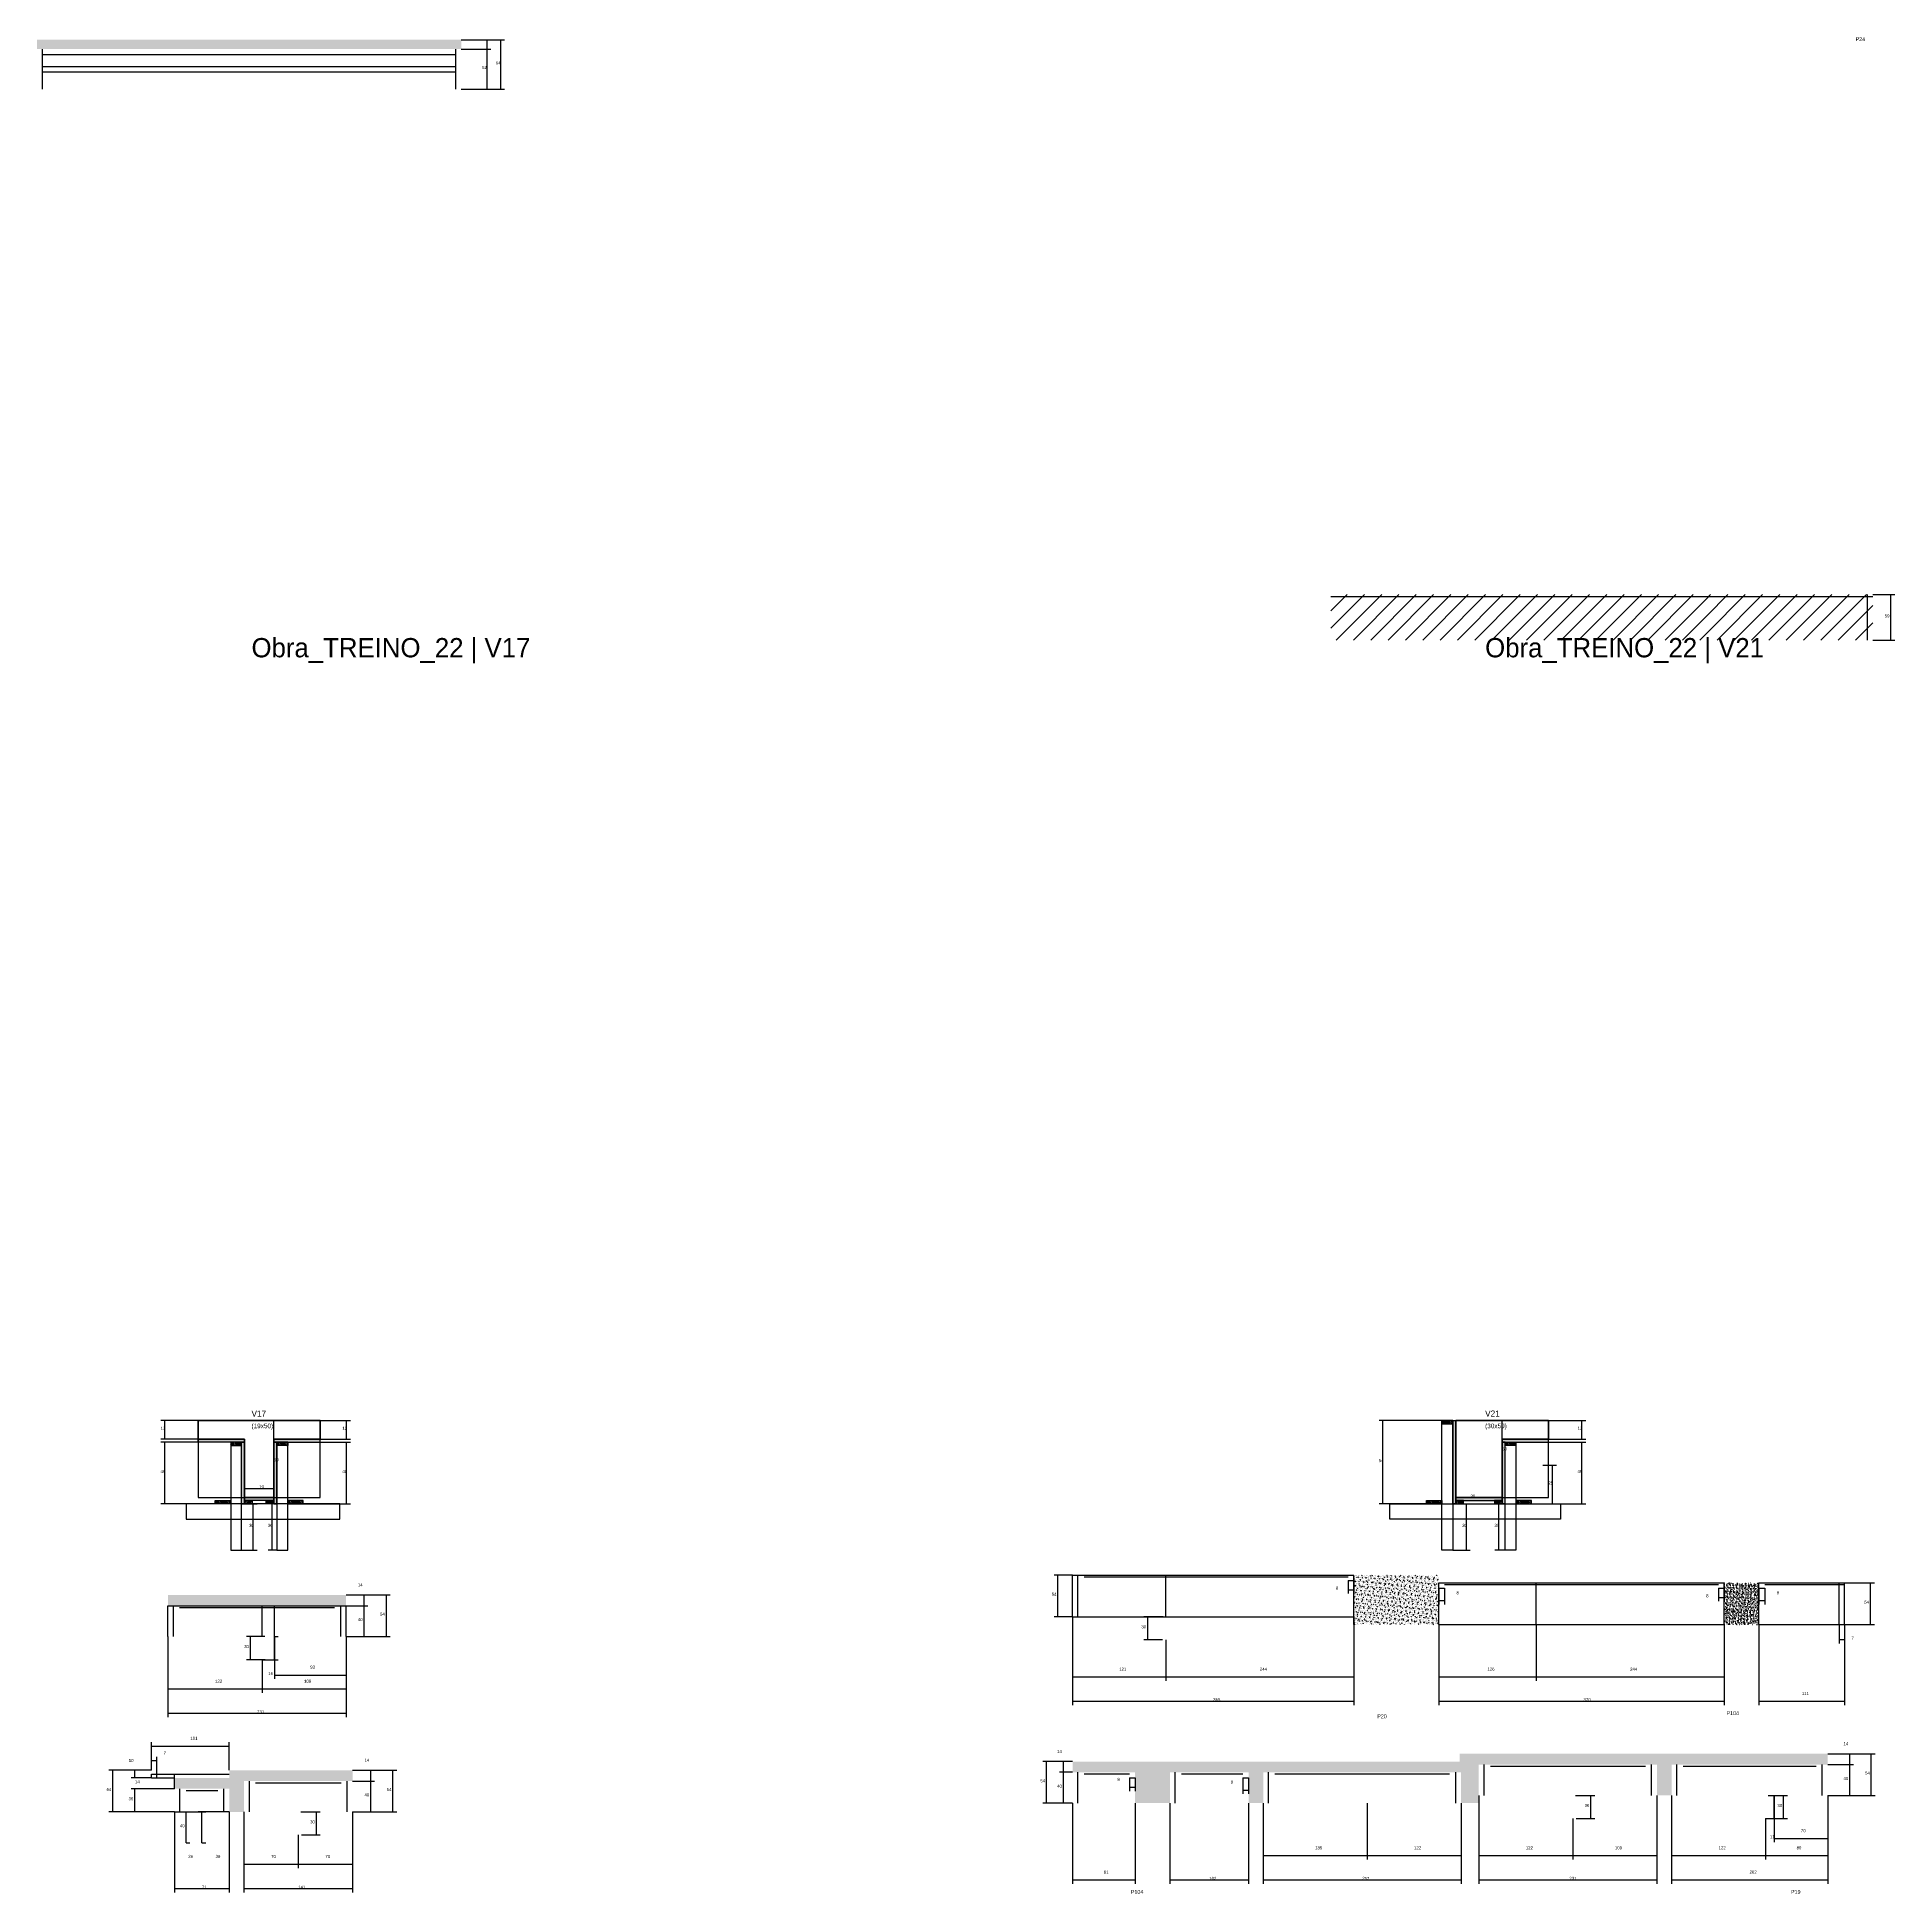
# Model space of a CAD drawing. Header units: metres. Extents: x -65046 to 21926, y -45195 to 1016.
# Drawn here: x 2922 to 5331, y -33614 to -31206 of the extents above; entities that cross this region are included whole.
import ezdxf

# ---------------------------------------------------------------- set-up
doc = ezdxf.new("R2010")
doc.units = ezdxf.units.M
for name, color, linetype in [('CONCRETO', 251, 'Continuous'), ('COTA', 241, 'Continuous'), ('Hachura', 253, 'Continuous'), ('LABEL_ID', 3, 'Continuous'), ('Madeira', 126, 'Continuous'), ('NOMENCLATURA', 7, 'Continuous'), ('Painéis', 200, 'Continuous'), ('SARR_2.2x7', 40, 'Continuous'), ('SARR_EDITAR', 141, 'Continuous'), ('Texto Seção', 7, 'Continuous')]:
    doc.layers.add(name, color=color, linetype=linetype)

msp = doc.modelspace()

# ---------------------------------------------------------------- hatches: boundary and pattern name
at = {"layer": 'COTA'}
h = msp.add_hatch(dxfattribs=at)
h.set_pattern_fill('AR-CONC', scale=0.03)
h.paths.add_polyline_path([(3472, -31221), (3472, -31209), (2922, -31209), (2922, -31221)])
h = msp.add_hatch(dxfattribs=at)
h.set_pattern_fill('AR-CONC', scale=0.03)
h.paths.add_polyline_path([(4629.9, -33200.5), (4629.9, -33254.5), (4629.9, -33264.5), (4739.9, -33264.5), (4739.9, -33210.5), (4739.9, -33200.5)])
h = msp.add_hatch(dxfattribs=at)
h.set_pattern_fill('AR-CONC', scale=0.03)
h.paths.add_polyline_path([(5155.1, -33210.5), (5110.1, -33210.5), (5110.1, -33264.5), (5155.1, -33264.5)])
h = msp.add_hatch(dxfattribs=at)
h.set_pattern_fill('AR-CONC', scale=0.03)
h.paths.add_polyline_path([(3322.7, -33240.2), (3322.7, -33226.2), (3091.7, -33226.2), (3091.7, -33240.2)])
h = msp.add_hatch(dxfattribs=at)
h.set_pattern_fill('AR-CONC', scale=0.03)
h.paths.add_polyline_path([(4767, -33442.3), (4264.9, -33442.3), (4264.9, -33456.3), (4346.1, -33456.3), (4346.1, -33496.3), (4391.1, -33496.3), (4391.1, -33456.3), (4493.2, -33456.3), (4493.2, -33496.3), (4512.2, -33496.3), (4512.2, -33456.3), (4768.8, -33456.3), (4768.8, -33496.3), (4791.8, -33496.3), (4791.8, -33486.3), (4791.8, -33446.3), (5022.8, -33446.3), (5022.8, -33486.3), (5041.8, -33486.3), (5041.8, -33446.3), (5244.3, -33446.3), (5244.3, -33432.3), (4767, -33432.3)])
h = msp.add_hatch(dxfattribs=at)
h.set_pattern_fill('AR-CONC', scale=0.03)
h.paths.add_polyline_path([(3171.2, -33463.6), (3100.2, -33463.6), (3100.2, -33477.6), (3171.2, -33477.6), (3171.2, -33507.6), (3190.2, -33507.6), (3190.2, -33467.6), (3331.2, -33467.6), (3331.2, -33453.6), (3171.2, -33453.6)])
at = {"layer": 'Hachura'}
h = msp.add_hatch(dxfattribs=at)
h.set_pattern_fill('ANSI31', scale=5)
h.paths.add_polyline_path([(4843.9, -31987.7), (4843.9, -31928.7), (4599.9, -31928.7), (4599.9, -31987.7)])
h = msp.add_hatch(dxfattribs=at)
h.set_pattern_fill('ANSI31', scale=5)
h.paths.add_polyline_path([(4843.9, -31928.7), (4843.9, -31987.7), (5087.9, -31987.7), (5087.9, -31928.7)])
h = msp.add_hatch(dxfattribs=at)
h.set_pattern_fill('ANSI31', scale=5)
h.paths.add_polyline_path([(5087.9, -31928.7), (5087.9, -31987.7), (5302.9, -31987.7), (5302.9, -31928.7)])
h = msp.add_hatch(dxfattribs=at)
h.set_pattern_fill('ANSI31', scale=0.5)
h.paths.add_polyline_path([(4744, -33000), (4744, -33004.4), (4744, -33004.4), (4758, -33004.4), (4758, -33004.4), (4758, -33000), (4758, -33000), (4744, -33000)])
h = msp.add_hatch(color=8, dxfattribs=at)
h.dxf.hatch_style = 1
h.paths.add_polyline_path([(4758, -33000), (4762, -33000), (4762, -33000), (4762, -33108), (4762, -33108), (4758, -33108), (4758, -33108), (4758, -33000)])
h = msp.add_hatch(color=8, dxfattribs=at)
h.dxf.hatch_style = 1
h.paths.add_polyline_path([(3131, -33028), (3131, -33024), (3131, -33024), (3191, -33024), (3191, -33024), (3191, -33028), (3191, -33028), (3131, -33028)])
h = msp.add_hatch(dxfattribs=at)
h.set_pattern_fill('ANSI31', scale=0.5)
h.paths.add_polyline_path([(3173, -33028), (3173, -33032.4), (3173, -33032.4), (3187, -33032.4), (3187, -33032.4), (3187, -33028), (3187, -33028), (3173, -33028)])
h = msp.add_hatch(color=8, dxfattribs=at)
h.dxf.hatch_style = 1
h.paths.add_polyline_path([(3187, -33028), (3191, -33028), (3191, -33028), (3191, -33108), (3191, -33108), (3187, -33108), (3187, -33108), (3187, -33028)])
h = msp.add_hatch(color=8, dxfattribs=at)
h.dxf.hatch_style = 1
h.paths.add_polyline_path([(3289, -33028), (3289, -33024), (3289, -33024), (3229, -33024), (3229, -33024), (3229, -33028), (3229, -33028), (3289, -33028)])
h = msp.add_hatch(color=8, dxfattribs=at)
h.dxf.hatch_style = 1
h.paths.add_polyline_path([(3233, -33028), (3229, -33028), (3229, -33028), (3229, -33108), (3229, -33108), (3233, -33108), (3233, -33108), (3233, -33028)])
h = msp.add_hatch(dxfattribs=at)
h.set_pattern_fill('ANSI31', scale=0.5)
h.paths.add_polyline_path([(3247, -33028), (3247, -33032.4), (3247, -33032.4), (3233, -33032.4), (3233, -33032.4), (3233, -33028), (3233, -33028), (3247, -33028)])
h = msp.add_hatch(color=8, dxfattribs=at)
h.dxf.hatch_style = 1
h.paths.add_polyline_path([(4882, -33028), (4882, -33024), (4882, -33024), (4822, -33024), (4822, -33024), (4822, -33028), (4822, -33028), (4882, -33028)])
h = msp.add_hatch(color=8, dxfattribs=at)
h.dxf.hatch_style = 1
h.paths.add_polyline_path([(4826, -33028), (4822, -33028), (4822, -33028), (4822, -33108), (4822, -33108), (4826, -33108), (4826, -33108), (4826, -33028)])
h = msp.add_hatch(dxfattribs=at)
h.set_pattern_fill('ANSI31', scale=0.5)
h.paths.add_polyline_path([(4840, -33028), (4840, -33032.4), (4840, -33032.4), (4826, -33032.4), (4826, -33032.4), (4826, -33028), (4826, -33028), (4840, -33028)])
h = msp.add_hatch(dxfattribs=at)
h.set_pattern_fill('ANSI31', scale=0.5)
h.paths.add_polyline_path([(3153, -33108), (3153, -33103.6), (3153, -33103.6), (3173, -33103.6), (3173, -33103.6), (3173, -33108), (3173, -33108), (3153, -33108)])
h = msp.add_hatch(color=8, dxfattribs=at)
h.dxf.hatch_style = 1
h.paths.add_polyline_path([(3191, -33103.6), (3191, -33100), (3191, -33100), (3229, -33100), (3229, -33100), (3229, -33103.6), (3229, -33103.6), (3191, -33103.6)])
h = msp.add_hatch(dxfattribs=at)
h.set_pattern_fill('ANSI31', scale=0.5)
h.paths.add_polyline_path([(3191, -33108), (3191, -33103.6), (3191, -33103.6), (3201, -33103.6), (3201, -33103.6), (3201, -33108), (3201, -33108), (3191, -33108)])
h = msp.add_hatch(dxfattribs=at)
h.set_pattern_fill('ANSI31', scale=0.5)
h.paths.add_polyline_path([(3219, -33108), (3219, -33103.6), (3219, -33103.6), (3229, -33103.6), (3229, -33103.6), (3229, -33108), (3229, -33108), (3219, -33108)])
h = msp.add_hatch(dxfattribs=at)
h.set_pattern_fill('ANSI31', scale=0.5)
h.paths.add_polyline_path([(3267, -33108), (3267, -33103.6), (3267, -33103.6), (3247, -33103.6), (3247, -33103.6), (3247, -33108), (3247, -33108), (3267, -33108)])
h = msp.add_hatch(dxfattribs=at)
h.set_pattern_fill('ANSI31', scale=0.5)
h.paths.add_polyline_path([(4724, -33108), (4724, -33103.6), (4724, -33103.6), (4744, -33103.6), (4744, -33103.6), (4744, -33108), (4744, -33108), (4724, -33108)])
h = msp.add_hatch(color=8, dxfattribs=at)
h.dxf.hatch_style = 1
h.paths.add_polyline_path([(4822, -33103.6), (4822, -33100), (4822, -33100), (4762, -33100), (4762, -33100), (4762, -33103.6), (4762, -33103.6), (4822, -33103.6)])
h = msp.add_hatch(dxfattribs=at)
h.set_pattern_fill('ANSI31', scale=0.5)
h.paths.add_polyline_path([(4772, -33108), (4772, -33103.6), (4772, -33103.6), (4762, -33103.6), (4762, -33103.6), (4762, -33108), (4762, -33108), (4772, -33108)])
h = msp.add_hatch(dxfattribs=at)
h.set_pattern_fill('ANSI31', scale=0.5)
h.paths.add_polyline_path([(4822, -33108), (4822, -33103.6), (4822, -33103.6), (4812, -33103.6), (4812, -33103.6), (4812, -33108), (4812, -33108), (4822, -33108)])
h = msp.add_hatch(dxfattribs=at)
h.set_pattern_fill('ANSI31', scale=0.5)
h.paths.add_polyline_path([(4860, -33108), (4860, -33103.6), (4860, -33103.6), (4840, -33103.6), (4840, -33103.6), (4840, -33108), (4840, -33108), (4860, -33108)])

# ---------------------------------------------------------------- linework, layer by layer
at = {"layer": 'CONCRETO'}
for points in [[(3229, -33024), (3229, -33034), (3229, -33100), (3191, -33100), (3191, -33024), (3131, -33024), (3131, -33000), (3229, -33000), (3289, -33000), (3289, -33024)], [(3131, -33100), (3289, -33100), (3289, -33000), (3131, -33000)], [(4762, -33020), (4762, -33000), (4882, -33000), (4882, -33024), (4822, -33024), (4822, -33100), (4762, -33100), (4762, -33020)], [(4762, -33100), (4882, -33100), (4882, -33000), (4762, -33000)]]:
    msp.add_lwpolyline(points, close=True, dxfattribs=at)
at = {"layer": 'COTA'}
for p, q in [((3472, -31209), (3510.5, -31209)), ((3472, -31209), (3528.3, -31209)), ((3472, -31221), (3510.5, -31221)), ((3472, -31221), (3510.5, -31221)), ((3505.5, -31221), (3505.5, -31209)), ((3505.5, -31273), (3505.5, -31221)), ((3523.3, -31273), (3523.3, -31209)), ((3472, -31273), (3510.5, -31273)), ((3472, -31273), (3528.3, -31273)), ((5302.9, -31928.7), (5331.4, -31928.7)), ((5326.4, -31987.7), (5326.4, -31928.7)), ((5302.9, -31987.7), (5331.4, -31987.7)), ((3131, -33000), (3082.6, -33000)), ((3087.6, -33024), (3087.6, -33000)), ((3191, -33000), (3234, -33000)), ((3229, -33100), (3229, -33000)), ((3289, -33000), (3328.4, -33000)), ((3323.4, -33024), (3323.4, -33000)), ((4744, -33000), (4662.5, -33000)), ((4667.5, -33108), (4667.5, -33000)), ((4822, -33100), (4822, -33000)), ((4822, -33000), (4827, -33000)), ((4882, -33000), (4930.4, -33000)), ((4925.4, -33024), (4925.4, -33000)), ((3131, -33024), (3082.6, -33024)), ((3131, -33028), (3082.6, -33028)), ((3087.6, -33108), (3087.6, -33028)), ((3247, -33028), (3328.4, -33028)), ((3289, -33024), (3328.4, -33024)), ((3323.4, -33108), (3323.4, -33028)), ((4882, -33024), (4930.4, -33024)), ((4882, -33028), (4930.4, -33028)), ((4925.4, -33108), (4925.4, -33028)), ((4875, -33058), (4892.5, -33058)), ((4887.5, -33108), (4887.5, -33058)), ((3191, -33100), (3191, -33083.2)), ((3191, -33088.2), (3229, -33088.2)), ((3191, -33100), (3234, -33100)), ((3229, -33100), (3229, -33083.2)), ((4762, -33100), (4762, -33095)), ((4762, -33100), (4822, -33100)), ((4822, -33100), (4822, -33095)), ((4822, -33100), (4827, -33100)), ((3153, -33108), (3082.6, -33108)), ((3187, -33108), (3207.3, -33108)), ((3202.3, -33168), (3202.3, -33108)), ((3233, -33108), (3221.8, -33108)), ((3226.8, -33168), (3226.8, -33108)), ((3267, -33108), (3328.4, -33108)), ((4724, -33108), (4662.5, -33108)), ((4758, -33108), (4780.7, -33108)), ((4775.7, -33168), (4775.7, -33108)), ((4826, -33108), (4812.6, -33108)), ((4817.6, -33168), (4817.6, -33108)), ((4860, -33108), (4930.4, -33108)), ((4875, -33108), (4892.5, -33108)), ((3187, -33168), (3207.3, -33168)), ((3233, -33168), (3221.8, -33168)), ((4758, -33168), (4780.7, -33168)), ((4826, -33168), (4812.6, -33168)), ((4264.9, -33200.5), (4240.9, -33200.5)), ((4245.9, -33254.5), (4245.9, -33200.5)), ((4622.4, -33207.5), (4622.4, -33224.4)), ((4622.4, -33219.4), (4629.9, -33219.4)), ((4629.9, -33207.5), (4629.9, -33224.4)), ((4739.9, -33217.5), (4739.9, -33238.6)), ((4747.4, -33217.5), (4747.4, -33238.6)), ((5102.6, -33217.5), (5102.6, -33234.4)), ((5110.1, -33217.5), (5110.1, -33234.4)), ((5155.1, -33217.5), (5155.1, -33238.6)), ((5162.6, -33217.5), (5162.6, -33238.6)), ((5266.3, -33210.5), (5304.8, -33210.5)), ((5299.8, -33264.5), (5299.8, -33210.5)), ((3322.7, -33226.2), (3351.1, -33226.2)), ((3322.7, -33226.2), (3379.9, -33226.2)), ((3322.7, -33240.2), (3351.1, -33240.2)), ((3322.7, -33240.2), (3351.1, -33240.2)), ((3346.1, -33240.2), (3346.1, -33226.2)), ((3346.1, -33280.2), (3346.1, -33240.2)), ((3374.9, -33280.2), (3374.9, -33226.2)), ((4739.9, -33233.6), (4747.4, -33233.6)), ((5102.6, -33229.4), (5110.1, -33229.4)), ((5155.1, -33233.6), (5162.6, -33233.6)), ((4264.9, -33254.5), (4240.9, -33254.5)), ((4264.9, -33254.5), (4264.9, -33337.5)), ((4264.9, -33254.5), (4264.9, -33369.1)), ((4382.4, -33254.5), (4357.4, -33254.5)), ((4362.4, -33284.5), (4362.4, -33254.5)), ((4629.9, -33254.5), (4629.9, -33369.1)), ((4629.9, -33254.5), (4629.9, -33337.5)), ((4739.9, -33264.5), (4739.9, -33337.5)), ((4739.9, -33264.5), (4739.9, -33369.1)), ((4866.1, -33264.5), (4866.1, -33337.5)), ((4866.1, -33264.5), (4866.1, -33337.5)), ((5110.1, -33264.5), (5110.1, -33369.1)), ((5110.1, -33264.5), (5110.1, -33337.5)), ((5155.1, -33264.5), (5155.1, -33369.1)), ((5259.3, -33264.5), (5259.3, -33289.2)), ((5266.3, -33264.5), (5266.3, -33369.1)), ((5266.3, -33264.5), (5266.3, -33289.2)), ((5266.3, -33264.5), (5304.8, -33264.5)), ((3091.7, -33280.2), (3091.7, -33384.8)), ((3091.7, -33280.2), (3091.7, -33353.2)), ((3217.2, -33280.2), (3193.6, -33280.2)), ((3198.6, -33310.2), (3198.6, -33280.2)), ((3229.7, -33310.2), (3229.7, -33280.2)), ((3229.7, -33280.2), (3234.7, -33280.2)), ((3229.7, -33280.2), (3229.7, -33335.1)), ((3322.7, -33280.2), (3322.7, -33353.2)), ((3322.7, -33280.2), (3322.7, -33384.8)), ((3322.7, -33280.2), (3351.1, -33280.2)), ((3322.7, -33280.2), (3379.9, -33280.2)), ((3322.7, -33280.2), (3322.7, -33335.1)), ((4381.6, -33284.5), (4357.4, -33284.5)), ((4385.9, -33284.5), (4385.9, -33337.5)), ((4385.9, -33284.5), (4385.9, -33337.5)), ((5259.3, -33284.2), (5266.3, -33284.2)), ((3217.9, -33310.2), (3193.6, -33310.2)), ((3213.7, -33310.2), (3213.7, -33353.2)), ((3213.7, -33310.2), (3213.7, -33353.2)), ((3213.7, -33310.2), (3234.7, -33310.2)), ((3229.7, -33330.1), (3322.7, -33330.1)), ((4264.9, -33332.5), (4385.9, -33332.5)), ((4385.9, -33332.5), (4629.9, -33332.5)), ((4739.9, -33332.5), (4866.1, -33332.5)), ((4866.1, -33332.5), (5110.1, -33332.5)), ((3091.7, -33348.2), (3213.7, -33348.2)), ((3213.7, -33348.2), (3322.7, -33348.2)), ((4264.9, -33364.1), (4629.9, -33364.1)), ((4739.9, -33364.1), (5110.1, -33364.1)), ((5155.1, -33364.1), (5266.3, -33364.1)), ((3091.7, -33379.8), (3322.7, -33379.8)), ((3070.2, -33453.6), (3070.2, -33417.3)), ((3171.2, -33453.6), (3171.2, -33417.3)), ((3070.2, -33422.3), (3171.2, -33422.3)), ((3070.2, -33453.6), (3070.2, -33436.2)), ((3070.2, -33441.2), (3077.2, -33441.2)), ((3077.2, -33453.6), (3077.2, -33436.2)), ((4264.9, -33442.3), (4226.3, -33442.3)), ((4231.3, -33496.3), (4231.3, -33442.3)), ((4264.9, -33442.3), (4248, -33442.3)), ((4253, -33456.3), (4253, -33442.3)), ((5244.3, -33432.3), (5277.9, -33432.3)), ((5244.3, -33432.3), (5305.9, -33432.3)), ((5272.9, -33446.3), (5272.9, -33432.3)), ((5300.9, -33486.3), (5300.9, -33432.3)), ((3070.2, -33453.6), (3015.1, -33453.6)), ((3020.1, -33507.6), (3020.1, -33453.6)), ((3070.2, -33453.6), (3043.9, -33453.6)), ((3070.2, -33463.6), (3043.9, -33463.6)), ((3048.9, -33463.6), (3048.9, -33453.6)), ((3070.2, -33463.6), (3070.2, -33458.6)), ((3070.2, -33463.6), (3100.2, -33463.6)), ((3100.2, -33477.6), (3100.2, -33458.6)), ((3331.2, -33453.6), (3359.6, -33453.6)), ((3331.2, -33453.6), (3388.4, -33453.6)), ((3354.6, -33467.6), (3354.6, -33453.6)), ((3383.4, -33507.6), (3383.4, -33453.6)), ((4264.9, -33456.3), (4248, -33456.3)), ((4264.9, -33456.3), (4248, -33456.3)), ((4253, -33496.3), (4253, -33456.3)), ((4338.6, -33463.3), (4338.6, -33480.6)), ((4346.1, -33463.3), (4346.1, -33480.6)), ((4485.7, -33463.3), (4485.7, -33484.3)), ((4493.2, -33463.3), (4493.2, -33484.3)), ((5244.3, -33446.3), (5277.9, -33446.3)), ((5244.3, -33446.3), (5277.9, -33446.3)), ((5272.9, -33486.3), (5272.9, -33446.3)), ((3100.2, -33477.6), (3043.9, -33477.6)), ((3048.9, -33507.6), (3048.9, -33477.6)), ((3331.2, -33467.6), (3359.6, -33467.6)), ((3331.2, -33467.6), (3359.6, -33467.6)), ((3354.6, -33507.6), (3354.6, -33467.6)), ((4338.6, -33475.6), (4346.1, -33475.6)), ((4485.7, -33479.3), (4493.2, -33479.3)), ((4791.8, -33486.3), (4791.8, -33600.9)), ((4791.8, -33486.3), (4791.8, -33569.3)), ((4917.3, -33486.3), (4942.2, -33486.3)), ((4937.2, -33516.3), (4937.2, -33486.3)), ((5022.8, -33486.3), (5022.8, -33569.3)), ((5022.8, -33486.3), (5022.8, -33600.9)), ((5041.8, -33486.3), (5041.8, -33569.3)), ((5041.8, -33486.3), (5041.8, -33600.9)), ((5167.3, -33486.3), (5192.2, -33486.3)), ((5174.8, -33516.3), (5174.8, -33486.3)), ((5174.8, -33486.3), (5179.8, -33486.3)), ((5174.8, -33486.3), (5174.8, -33547.1)), ((5187.2, -33516.3), (5187.2, -33486.3)), ((5244.3, -33486.3), (5244.3, -33569.3)), ((5244.3, -33486.3), (5244.3, -33600.9)), ((5244.3, -33486.3), (5277.9, -33486.3)), ((5244.3, -33486.3), (5305.9, -33486.3)), ((5244.3, -33486.3), (5244.3, -33547.1)), ((3100.2, -33507.6), (3015.1, -33507.6)), ((3100.2, -33507.6), (3043.9, -33507.6)), ((3100.2, -33507.6), (3100.2, -33612.2)), ((3100.2, -33507.6), (3140.7, -33507.6)), ((3115.2, -33547.6), (3115.2, -33507.6)), ((3115.2, -33507.6), (3120.2, -33507.6)), ((3171.2, -33507.6), (3130.7, -33507.6)), ((3135.7, -33547.6), (3135.7, -33507.6)), ((3135.7, -33547.6), (3135.7, -33507.6)), ((3171.2, -33507.6), (3171.2, -33612.2)), ((3190.2, -33507.6), (3190.2, -33612.2)), ((3190.2, -33507.6), (3190.2, -33580.6)), ((3264.2, -33507.6), (3289.2, -33507.6)), ((3284.2, -33537.6), (3284.2, -33507.6)), ((3331.2, -33507.6), (3331.2, -33580.6)), ((3331.2, -33507.6), (3331.2, -33612.2)), ((3331.2, -33507.6), (3359.6, -33507.6)), ((3331.2, -33507.6), (3388.4, -33507.6)), ((4264.9, -33496.3), (4226.3, -33496.3)), ((4264.9, -33496.3), (4248, -33496.3)), ((4264.9, -33496.3), (4264.9, -33600.9)), ((4346.1, -33496.3), (4346.1, -33600.9)), ((4391.1, -33496.3), (4391.1, -33600.9)), ((4493.2, -33496.3), (4493.2, -33600.9)), ((4512.2, -33496.3), (4512.2, -33569.3)), ((4512.2, -33496.3), (4512.2, -33600.9)), ((4646.8, -33496.3), (4646.8, -33569.3)), ((4646.8, -33496.3), (4646.8, -33569.3)), ((4768.8, -33496.3), (4768.8, -33600.9)), ((4768.8, -33496.3), (4768.8, -33569.3)), ((3260.7, -33537.6), (3260.7, -33580.6)), ((3260.7, -33537.6), (3260.7, -33580.6)), ((3264.9, -33537.6), (3289.2, -33537.6)), ((4913.8, -33516.3), (4913.8, -33569.3)), ((4913.8, -33516.3), (4913.8, -33569.3)), ((4918, -33516.3), (4942.2, -33516.3)), ((5163.8, -33516.3), (5163.8, -33569.3)), ((5163.8, -33516.3), (5163.8, -33569.3)), ((5163.8, -33516.3), (5179.8, -33516.3)), ((5168, -33516.3), (5192.2, -33516.3)), ((3115.2, -33547.6), (3120.2, -33547.6)), ((3135.7, -33547.6), (3140.7, -33547.6)), ((3135.7, -33547.6), (3140.7, -33547.6)), ((5174.8, -33542.1), (5244.3, -33542.1)), ((3190.2, -33575.6), (3260.7, -33575.6)), ((3260.7, -33575.6), (3331.2, -33575.6)), ((4512.2, -33564.3), (4646.8, -33564.3)), ((4646.8, -33564.3), (4768.8, -33564.3)), ((4791.8, -33564.3), (4913.8, -33564.3)), ((4913.8, -33564.3), (5022.8, -33564.3)), ((5041.8, -33564.3), (5163.8, -33564.3)), ((5163.8, -33564.3), (5244.3, -33564.3)), ((3100.2, -33607.2), (3171.2, -33607.2)), ((3190.2, -33607.2), (3331.2, -33607.2)), ((4264.9, -33595.9), (4346.1, -33595.9)), ((4391.1, -33595.9), (4493.2, -33595.9)), ((4512.2, -33595.9), (4768.8, -33595.9)), ((4791.8, -33595.9), (5022.8, -33595.9)), ((5041.8, -33595.9), (5244.3, -33595.9))]:
    msp.add_line(p, q, dxfattribs=at)
at = {"layer": 'Madeira'}
for points in [[(4744, -33000), (4744, -33004.4), (4758, -33004.4), (4758, -33000)], [(4744, -33000), (4758, -33000), (4758, -33168), (4744, -33168)], [(3173, -33028), (3173, -33032.4), (3187, -33032.4), (3187, -33028)], [(3173, -33168), (3187, -33168), (3187, -33028), (3173, -33028)], [(3247, -33028), (3247, -33032.4), (3233, -33032.4), (3233, -33028)], [(3247, -33028), (3233, -33028), (3233, -33168), (3247, -33168)], [(4840, -33028), (4840, -33032.4), (4826, -33032.4), (4826, -33028)], [(4840, -33168), (4826, -33168), (4826, -33028), (4840, -33028)], [(3153, -33108), (3153, -33103.6), (3173, -33103.6), (3173, -33108)], [(3191, -33108), (3191, -33103.6), (3201, -33103.6), (3201, -33108)], [(3219, -33108), (3219, -33103.6), (3229, -33103.6), (3229, -33108)], [(3267, -33108), (3267, -33103.6), (3247, -33103.6), (3247, -33108)], [(4724, -33108), (4724, -33103.6), (4744, -33103.6), (4744, -33108)], [(4772, -33108), (4772, -33103.6), (4762, -33103.6), (4762, -33108)], [(4822, -33108), (4822, -33103.6), (4812, -33103.6), (4812, -33108)], [(4860, -33108), (4860, -33103.6), (4840, -33103.6), (4840, -33108)], [(3115.1, -33128), (3314.7, -33128), (3314.7, -33108), (3115.1, -33108)], [(4897.9, -33128), (4676.3, -33128), (4676.3, -33108), (4897.9, -33108)]]:
    msp.add_lwpolyline(points, close=True, dxfattribs=at)
at = {"layer": 'Painéis'}
for p, q in [((4762, -33108), (4762, -33000)), ((3131, -33024), (3191, -33024)), ((3131, -33028), (3131, -33024)), ((3191, -33028), (3191, -33024)), ((3191, -33108), (3191, -33028)), ((3229, -33024), (3289, -33024)), ((3229, -33028), (3229, -33024)), ((3229, -33108), (3229, -33028)), ((3289, -33028), (3289, -33024)), ((4822, -33024), (4882, -33024)), ((4822, -33028), (4822, -33024)), ((4822, -33108), (4822, -33028)), ((4882, -33028), (4882, -33024)), ((3191, -33100), (3229, -33100)), ((3191, -33103.6), (3191, -33100)), ((3229, -33103.6), (3229, -33100)), ((4762, -33100), (4822, -33100)), ((4762, -33103.6), (4762, -33100)), ((4822, -33103.6), (4822, -33100)), ((4264.9, -33200.5), (4629.9, -33200.5)), ((4264.9, -33254.5), (4264.9, -33200.5)), ((4385.9, -33254.5), (4385.9, -33200.5)), ((4629.9, -33254.5), (4629.9, -33200.5)), ((4739.9, -33210.5), (5110.1, -33210.5)), ((4739.9, -33264.5), (4739.9, -33210.5)), ((4866.1, -33264.5), (4866.1, -33210.5)), ((5110.1, -33264.5), (5110.1, -33210.5)), ((5155.1, -33210.5), (5266.3, -33210.5)), ((5155.1, -33264.5), (5155.1, -33210.5)), ((5266.3, -33264.5), (5266.3, -33210.5)), ((3091.7, -33240.2), (3322.7, -33240.2)), ((3091.7, -33280.2), (3091.7, -33240.2)), ((3213.7, -33280.2), (3213.7, -33240.2)), ((3229.7, -33280.2), (3229.7, -33240.2)), ((3322.7, -33280.2), (3322.7, -33240.2)), ((4264.9, -33254.5), (4629.9, -33254.5)), ((4629.9, -33264.5), (4629.9, -33254.5)), ((4739.9, -33264.5), (5110.1, -33264.5)), ((5155.1, -33264.5), (5266.3, -33264.5))]:
    msp.add_line(p, q, dxfattribs=at)
for points in [[(4758, -33000), (4762, -33000), (4762, -33108), (4758, -33108)], [(3131, -33028), (3131, -33024), (3191, -33024), (3191, -33028)], [(3187, -33028), (3191, -33028), (3191, -33108), (3187, -33108)], [(3289, -33028), (3289, -33024), (3229, -33024), (3229, -33028)], [(3233, -33028), (3229, -33028), (3229, -33108), (3233, -33108)], [(4882, -33028), (4882, -33024), (4822, -33024), (4822, -33028)], [(4826, -33028), (4822, -33028), (4822, -33108), (4826, -33108)], [(3191, -33103.6), (3191, -33100), (3229, -33100), (3229, -33103.6)], [(4822, -33103.6), (4822, -33100), (4762, -33100), (4762, -33103.6)]]:
    msp.add_lwpolyline(points, close=True, dxfattribs=at)
at = {"layer": 'SARR_2.2x7'}
for p, q in [((2929, -31273), (2929, -31221)), ((3465, -31273), (3465, -31221)), ((2929, -31228), (3166, -31228)), ((2929, -31243.5), (3166, -31243.5)), ((3166, -31228), (3228, -31228)), ((3166, -31243.5), (3228, -31243.5)), ((3228, -31228), (3465, -31228)), ((3228, -31243.5), (3465, -31243.5)), ((2929, -31250.5), (3166, -31250.5)), ((3166, -31250.5), (3228, -31250.5)), ((3228, -31250.5), (3465, -31250.5)), ((4599.9, -31930.9), (4843.9, -31930.9)), ((4843.9, -31930.9), (5087.9, -31930.9)), ((5087.9, -31930.9), (5087.9, -31930.9)), ((5087.9, -31930.9), (5302.9, -31930.9)), ((5295.9, -31987.7), (5295.9, -31928.7)), ((4271.9, -33254.5), (4271.9, -33200.5)), ((4279.9, -33202.7), (4385.9, -33202.7)), ((4385.9, -33202.7), (4622.4, -33202.7)), ((4622.4, -33207.5), (4629.9, -33207.5)), ((4739.9, -33217.5), (4747.4, -33217.5)), ((4747.4, -33212.7), (4866.1, -33212.7)), ((4866.1, -33212.7), (5102.6, -33212.7)), ((5102.6, -33217.5), (5110.1, -33217.5)), ((5155.1, -33217.5), (5162.6, -33217.5)), ((5162.6, -33212.7), (5266.3, -33212.7)), ((5259.3, -33264.5), (5259.3, -33210.5)), ((3098.7, -33280.2), (3098.7, -33240.2)), ((3106.7, -33242.4), (3213.7, -33242.4)), ((3213.7, -33242.4), (3307.7, -33242.4)), ((3315.7, -33280.2), (3315.7, -33240.2)), ((3077.2, -33463.6), (3077.2, -33453.6)), ((4271.9, -33496.3), (4271.9, -33456.3)), ((4279.9, -33458.5), (4338.6, -33458.5)), ((4338.6, -33463.3), (4346.1, -33463.3)), ((4398.1, -33496.3), (4398.1, -33456.3)), ((4406.1, -33458.5), (4485.7, -33458.5)), ((4485.7, -33463.3), (4493.2, -33463.3)), ((4519.2, -33496.3), (4519.2, -33456.3)), ((4527.2, -33458.5), (4646.8, -33458.5)), ((4646.8, -33458.5), (4753.8, -33458.5)), ((4761.8, -33496.3), (4761.8, -33456.3)), ((4798.8, -33486.3), (4798.8, -33446.3)), ((4806.8, -33448.5), (4913.8, -33448.5)), ((4913.8, -33448.5), (5007.8, -33448.5)), ((5015.8, -33486.3), (5015.8, -33446.3)), ((5048.8, -33486.3), (5048.8, -33446.3)), ((5056.8, -33448.5), (5163.8, -33448.5)), ((5163.8, -33448.5), (5229.3, -33448.5)), ((5237.3, -33486.3), (5237.3, -33446.3)), ((3107.2, -33507.6), (3107.2, -33477.6)), ((3115.2, -33479.8), (3135.7, -33479.8)), ((3135.7, -33479.8), (3156.2, -33479.8)), ((3164.2, -33507.6), (3164.2, -33477.6)), ((3197.2, -33507.6), (3197.2, -33467.6)), ((3205.2, -33469.8), (3260.7, -33469.8)), ((3260.7, -33469.8), (3316.2, -33469.8)), ((3324.2, -33507.6), (3324.2, -33467.6))]:
    msp.add_line(p, q, dxfattribs=at)
at = {"layer": 'SARR_EDITAR'}
msp.add_line((3070.2, -33458.6), (3171.2, -33458.6), dxfattribs=at)

# ---------------------------------------------------------------- texts
at = {"layer": 'COTA'}
for s, p in [('52', (3499, -31247)), ('64', (3516.8, -31241)), ('59', (5318.3, -31958.2)), ('12', (3082.1, -33012)), ('12', (3317.9, -33012)), ('12', (4919.9, -33012)), ('50', (3229, -33052.8)), ('54', (4662, -33054)), ('50', (4822, -33038.8)), ('40', (3082.1, -33068)), ('40', (3317.9, -33068)), ('25', (4882, -33083)), ('40', (4919.9, -33068)), ('19', (3210, -33088.2)), ('30', (4781, -33100)), ('30', (3196.8, -33138)), ('30', (3221.3, -33138)), ('30', (4770.2, -33138)), ('30', (4812.1, -33138)), ('14', (3338, -33215.1)), ('54', (4237.8, -33227.5)), ('8', (4606.5, -33219.4)), ('8', (4762.9, -33225.4)), ('8', (5086.7, -33229.4)), ('8', (5178.1, -33225.4)), ('54', (3366.7, -33253.2)), ('54', (5291.7, -33237.5)), ('40', (3338, -33260.2)), ('30', (4354.2, -33269.5)), ('30', (3190.4, -33295.2)), ('7', (5275.1, -33284.2)), ('93', (3276.2, -33321.9)), ('121', (4325.4, -33324.5)), ('244', (4507.9, -33324.5)), ('126', (4803, -33324.4)), ('244', (4988.1, -33324.5)), ('122', (3152.7, -33340.1)), ('16', (3221.7, -33330.1)), ('109', (3268.2, -33340.1)), ('365', (4447.4, -33364.1)), ('370', (4927.6, -33364.1)), ('111', (5210.7, -33356.1)), ('231', (3207.2, -33379.8)), ('101', (3120.7, -33414.2)), ('14', (5264.8, -33421.2)), ('10', (3040.8, -33442.9)), ('7', (3086.1, -33433.1)), ('14', (3346.6, -33442.5)), ('14', (4244.9, -33431.2)), ('54', (4223.2, -33469.3)), ('8', (4323, -33467.5)), ('40', (5264.8, -33466.3)), ('54', (5292.8, -33459.3)), ('54', (3012, -33480.6)), ('30', (3040.6, -33492.6)), ('14', (3048.9, -33470.6)), ('40', (3346.5, -33487.6)), ('54', (3375.3, -33480.6)), ('40', (4244.9, -33476.3)), ('8', (4470.1, -33471.2)), ('30', (4929, -33501.3)), ('30', (5179, -33501.3)), ('40', (3107.1, -33527.6)), ('30', (3276, -33522.6)), ('11', (5169.3, -33542.1)), ('70', (5209.5, -33534)), ('135', (4579.5, -33556.1)), ('122', (4707.8, -33556.2)), ('122', (4852.8, -33556.2)), ('109', (4968.3, -33556.2)), ('122', (5102.8, -33556.2)), ('80', (5204, -33556.2)), ('36', (3118, -33567.4)), ('36', (3153.5, -33567.4)), ('70', (3225.5, -33567.5)), ('70', (3296, -33567.5)), ('81', (4305.5, -33587.8)), ('202', (5143, -33587.8)), ('71', (3135.7, -33607.2)), ('141', (3260.7, -33607.2)), ('102', (4442.2, -33595.9)), ('257', (4640.5, -33595.9)), ('231', (4909.3, -33595.9))]:
    msp.add_text(s, height=4, dxfattribs=at).set_placement(p)
at = {"layer": 'LABEL_ID'}
for s, p in [('Obra_TREINO_22 | V17', (3200, -32010)), ('Obra_TREINO_22 | V21', (4800, -32010))]:
    msp.add_text(s, height=25, dxfattribs=at).set_placement(p)
at = {"layer": 'NOMENCLATURA'}
for s, p in [('P24', (5280.6, -31210.6)), ('P20', (4660.1, -33386.2)), ('P104', (5113.1, -33382.1)), ('P104', (4340.6, -33613.9)), ('P19', (5196.8, -33613.9))]:
    msp.add_text(s, height=5, dxfattribs=at).set_placement(p)
at = {"layer": 'Texto Seção'}
for s, height, p in [('V17', 8, (3200, -32995)), ('(19x50)', 6, (3200, -33010)), ('V21', 8, (4800, -32995)), ('(30x50)', 6, (4800, -33010))]:
    msp.add_text(s, height=height, dxfattribs=at).set_placement(p)

doc.saveas('drawing.dxf')
